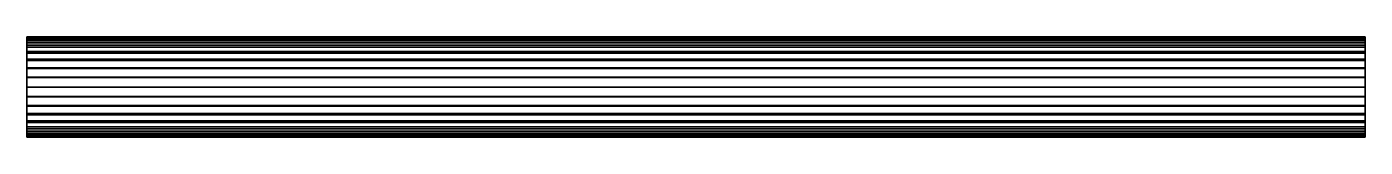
# Model space of a CAD drawing. Header units: millimetres. Extents: x 0 to 1000, y -38 to 38.
import ezdxf

# ---------------------------------------------------------------- set-up
doc = ezdxf.new("R2010")
doc.units = ezdxf.units.MM

msp = doc.modelspace()

# ---------------------------------------------------------------- linework, layer by layer
for points in [[(0, 37.5), (1000, 37.5), (1000, 36.8, 7.3), (0, 36.8, 7.3)], [(0, 37.5), (0, 36.8, 7.3), (0, 35, 7), (0, 35.7)], [(0, 36.8, -7.3), (1000, 36.8, -7.3), (1000, 37.5), (0, 37.5)], [(0, 36.8, -7.3), (0, 37.5), (0, 35.7), (0, 35, -7)], [(0, 36.8, 7.3), (1000, 36.8, 7.3), (1000, 34.6, 14.4), (0, 34.6, 14.4)], [(0, 36.8, 7.3), (0, 34.6, 14.4), (0, 33, 13.7), (0, 35, 7)], [(0, 34.6, -14.4), (1000, 34.6, -14.4), (1000, 36.8, -7.3), (0, 36.8, -7.3)], [(0, 34.6, -14.4), (0, 36.8, -7.3), (0, 35, -7), (0, 33, -13.7)], [(0, 35, 7), (1000, 35, 7), (1000, 35.7), (0, 35.7)], [(0, 35.7), (1000, 35.7), (1000, 35, -7), (0, 35, -7)], [(0, 33, 13.7), (1000, 33, 13.7), (1000, 35, 7), (0, 35, 7)], [(0, 35, -7), (1000, 35, -7), (1000, 33, -13.7), (0, 33, -13.7)], [(0, 34.6, 14.4), (1000, 34.6, 14.4), (1000, 31.2, 20.8), (0, 31.2, 20.8)], [(0, 34.6, 14.4), (0, 31.2, 20.8), (0, 29.7, 19.8), (0, 33, 13.7)], [(0, 31.2, -20.8), (1000, 31.2, -20.8), (1000, 34.6, -14.4), (0, 34.6, -14.4)], [(0, 31.2, -20.8), (0, 34.6, -14.4), (0, 33, -13.7), (0, 29.7, -19.8)], [(0, 29.7, 19.8), (1000, 29.7, 19.8), (1000, 33, 13.7), (0, 33, 13.7)], [(0, 33, -13.7), (1000, 33, -13.7), (1000, 29.7, -19.8), (0, 29.7, -19.8)], [(0, 31.2, 20.8), (1000, 31.2, 20.8), (1000, 26.5, 26.5), (0, 26.5, 26.5)], [(0, 31.2, 20.8), (0, 26.5, 26.5), (0, 25.2, 25.2), (0, 29.7, 19.8)], [(0, 26.5, -26.5), (1000, 26.5, -26.5), (1000, 31.2, -20.8), (0, 31.2, -20.8)], [(0, 26.5, -26.5), (0, 31.2, -20.8), (0, 29.7, -19.8), (0, 25.2, -25.2)], [(1000, 35.7), (1000, 35, 7), (1000, 36.8, 7.3), (1000, 37.5)], [(1000, 35, -7), (1000, 35.7), (1000, 37.5), (1000, 36.8, -7.3)], [(1000, 35, 7), (1000, 33, 13.7), (1000, 34.6, 14.4), (1000, 36.8, 7.3)], [(1000, 33, -13.7), (1000, 35, -7), (1000, 36.8, -7.3), (1000, 34.6, -14.4)], [(1000, 33, 13.7), (1000, 29.7, 19.8), (1000, 31.2, 20.8), (1000, 34.6, 14.4)], [(1000, 29.7, -19.8), (1000, 33, -13.7), (1000, 34.6, -14.4), (1000, 31.2, -20.8)], [(1000, 29.7, 19.8), (1000, 25.2, 25.2), (1000, 26.5, 26.5), (1000, 31.2, 20.8)], [(1000, 25.2, -25.2), (1000, 29.7, -19.8), (1000, 31.2, -20.8), (1000, 26.5, -26.5)], [(0, 25.2, 25.2), (1000, 25.2, 25.2), (1000, 29.7, 19.8), (0, 29.7, 19.8)], [(0, 29.7, -19.8), (1000, 29.7, -19.8), (1000, 25.2, -25.2), (0, 25.2, -25.2)], [(0, 26.5, 26.5), (1000, 26.5, 26.5), (1000, 20.8, 31.2), (0, 20.8, 31.2)], [(0, 26.5, 26.5), (0, 20.8, 31.2), (0, 19.8, 29.7), (0, 25.2, 25.2)], [(0, 20.8, -31.2), (1000, 20.8, -31.2), (1000, 26.5, -26.5), (0, 26.5, -26.5)], [(0, 20.8, -31.2), (0, 26.5, -26.5), (0, 25.2, -25.2), (0, 19.8, -29.7)], [(0, 19.8, 29.7), (1000, 19.8, 29.7), (1000, 25.2, 25.2), (0, 25.2, 25.2)], [(0, 25.2, -25.2), (1000, 25.2, -25.2), (1000, 19.8, -29.7), (0, 19.8, -29.7)], [(0, 20.8, 31.2), (1000, 20.8, 31.2), (1000, 14.4, 34.6), (0, 14.4, 34.6)], [(0, 20.8, 31.2), (0, 14.4, 34.6), (0, 13.7, 33), (0, 19.8, 29.7)], [(0, 14.4, -34.6), (1000, 14.4, -34.6), (1000, 20.8, -31.2), (0, 20.8, -31.2)], [(0, 14.4, -34.6), (0, 20.8, -31.2), (0, 19.8, -29.7), (0, 13.7, -33)], [(1000, 25.2, 25.2), (1000, 19.8, 29.7), (1000, 20.8, 31.2), (1000, 26.5, 26.5)], [(1000, 19.8, -29.7), (1000, 25.2, -25.2), (1000, 26.5, -26.5), (1000, 20.8, -31.2)], [(1000, 19.8, 29.7), (1000, 13.7, 33), (1000, 14.4, 34.6), (1000, 20.8, 31.2)], [(1000, 13.7, -33), (1000, 19.8, -29.7), (1000, 20.8, -31.2), (1000, 14.4, -34.6)], [(0, 13.7, 33), (1000, 13.7, 33), (1000, 19.8, 29.7), (0, 19.8, 29.7)], [(0, 19.8, -29.7), (1000, 19.8, -29.7), (1000, 13.7, -33), (0, 13.7, -33)], [(0, 14.4, 34.6), (1000, 14.4, 34.6), (1000, 7.3, 36.8), (0, 7.3, 36.8)], [(0, 14.4, 34.6), (0, 7.3, 36.8), (0, 7, 35), (0, 13.7, 33)], [(0, 7.3, -36.8), (1000, 7.3, -36.8), (1000, 14.4, -34.6), (0, 14.4, -34.6)], [(0, 7.3, -36.8), (0, 14.4, -34.6), (0, 13.7, -33), (0, 7, -35)], [(0, 7, 35), (1000, 7, 35), (1000, 13.7, 33), (0, 13.7, 33)], [(0, 13.7, -33), (1000, 13.7, -33), (1000, 7, -35), (0, 7, -35)], [(1000, 13.7, 33), (1000, 7, 35), (1000, 7.3, 36.8), (1000, 14.4, 34.6)], [(1000, 7, -35), (1000, 13.7, -33), (1000, 14.4, -34.6), (1000, 7.3, -36.8)], [(0, 7.3, 36.8), (1000, 7.3, 36.8), (1000, 0, 37.5), (0, 0, 37.5)], [(0, 7.3, 36.8), (0, 0, 37.5), (0, 0, 35.7), (0, 7, 35)], [(0, 0, -37.5), (1000, 0, -37.5), (1000, 7.3, -36.8), (0, 7.3, -36.8)], [(0, 0, -37.5), (0, 7.3, -36.8), (0, 7, -35), (0, 0, -35.7)], [(0, 0, 35.7), (1000, 0, 35.7), (1000, 7, 35), (0, 7, 35)], [(0, 7, -35), (1000, 7, -35), (1000, 0, -35.7), (0, 0, -35.7)], [(0, 0, 37.5), (1000, 0, 37.5), (1000, -7.3, 36.8), (0, -7.3, 36.8)], [(0, -7, 35), (1000, -7, 35), (1000, 0, 35.7), (0, 0, 35.7)], [(0, 0, 37.5), (0, -7.3, 36.8), (0, -7, 35), (0, 0, 35.7)], [(1000, 7, 35), (1000, 0, 35.7), (1000, 0, 37.5), (1000, 7.3, 36.8)], [(1000, 0, -35.7), (1000, 7, -35), (1000, 7.3, -36.8), (1000, 0, -37.5)], [(1000, 0, 35.7), (1000, -7, 35), (1000, -7.3, 36.8), (1000, 0, 37.5)], [(0, -7.3, -36.8), (1000, -7.3, -36.8), (1000, 0, -37.5), (0, 0, -37.5)], [(0, 0, -35.7), (1000, 0, -35.7), (1000, -7, -35), (0, -7, -35)], [(0, -7.3, -36.8), (0, 0, -37.5), (0, 0, -35.7), (0, -7, -35)], [(0, -13.7, 33), (1000, -13.7, 33), (1000, -7, 35), (0, -7, 35)], [(0, -7.3, 36.8), (0, -14.4, 34.6), (0, -13.7, 33), (0, -7, 35)], [(0, -7, -35), (1000, -7, -35), (1000, -13.7, -33), (0, -13.7, -33)], [(0, -14.4, -34.6), (0, -7.3, -36.8), (0, -7, -35), (0, -13.7, -33)], [(0, -7.3, 36.8), (1000, -7.3, 36.8), (1000, -14.4, 34.6), (0, -14.4, 34.6)], [(0, -14.4, -34.6), (1000, -14.4, -34.6), (1000, -7.3, -36.8), (0, -7.3, -36.8)], [(1000, -7, -35), (1000, 0, -35.7), (1000, 0, -37.5), (1000, -7.3, -36.8)], [(1000, -7, 35), (1000, -13.7, 33), (1000, -14.4, 34.6), (1000, -7.3, 36.8)], [(1000, -13.7, -33), (1000, -7, -35), (1000, -7.3, -36.8), (1000, -14.4, -34.6)], [(0, -19.8, 29.7), (1000, -19.8, 29.7), (1000, -13.7, 33), (0, -13.7, 33)], [(0, -14.4, 34.6), (0, -20.8, 31.2), (0, -19.8, 29.7), (0, -13.7, 33)], [(0, -13.7, -33), (1000, -13.7, -33), (1000, -19.8, -29.7), (0, -19.8, -29.7)], [(0, -20.8, -31.2), (0, -14.4, -34.6), (0, -13.7, -33), (0, -19.8, -29.7)], [(0, -14.4, 34.6), (1000, -14.4, 34.6), (1000, -20.8, 31.2), (0, -20.8, 31.2)], [(0, -20.8, -31.2), (1000, -20.8, -31.2), (1000, -14.4, -34.6), (0, -14.4, -34.6)], [(0, -25.2, 25.2), (1000, -25.2, 25.2), (1000, -19.8, 29.7), (0, -19.8, 29.7)], [(0, -20.8, 31.2), (0, -26.5, 26.5), (0, -25.2, 25.2), (0, -19.8, 29.7)], [(0, -19.8, -29.7), (1000, -19.8, -29.7), (1000, -25.2, -25.2), (0, -25.2, -25.2)], [(0, -26.5, -26.5), (0, -20.8, -31.2), (0, -19.8, -29.7), (0, -25.2, -25.2)], [(1000, -13.7, 33), (1000, -19.8, 29.7), (1000, -20.8, 31.2), (1000, -14.4, 34.6)], [(1000, -19.8, -29.7), (1000, -13.7, -33), (1000, -14.4, -34.6), (1000, -20.8, -31.2)], [(1000, -19.8, 29.7), (1000, -25.2, 25.2), (1000, -26.5, 26.5), (1000, -20.8, 31.2)], [(1000, -25.2, -25.2), (1000, -19.8, -29.7), (1000, -20.8, -31.2), (1000, -26.5, -26.5)], [(0, -20.8, 31.2), (1000, -20.8, 31.2), (1000, -26.5, 26.5), (0, -26.5, 26.5)], [(0, -26.5, -26.5), (1000, -26.5, -26.5), (1000, -20.8, -31.2), (0, -20.8, -31.2)], [(0, -29.7, 19.8), (1000, -29.7, 19.8), (1000, -25.2, 25.2), (0, -25.2, 25.2)], [(0, -26.5, 26.5), (0, -31.2, 20.8), (0, -29.7, 19.8), (0, -25.2, 25.2)], [(0, -25.2, -25.2), (1000, -25.2, -25.2), (1000, -29.7, -19.8), (0, -29.7, -19.8)], [(0, -31.2, -20.8), (0, -26.5, -26.5), (0, -25.2, -25.2), (0, -29.7, -19.8)], [(0, -26.5, 26.5), (1000, -26.5, 26.5), (1000, -31.2, 20.8), (0, -31.2, 20.8)], [(0, -31.2, -20.8), (1000, -31.2, -20.8), (1000, -26.5, -26.5), (0, -26.5, -26.5)], [(0, -33, 13.7), (1000, -33, 13.7), (1000, -29.7, 19.8), (0, -29.7, 19.8)], [(0, -31.2, 20.8), (0, -34.6, 14.4), (0, -33, 13.7), (0, -29.7, 19.8)], [(0, -29.7, -19.8), (1000, -29.7, -19.8), (1000, -33, -13.7), (0, -33, -13.7)], [(0, -34.6, -14.4), (0, -31.2, -20.8), (0, -29.7, -19.8), (0, -33, -13.7)], [(1000, -25.2, 25.2), (1000, -29.7, 19.8), (1000, -31.2, 20.8), (1000, -26.5, 26.5)], [(1000, -29.7, -19.8), (1000, -25.2, -25.2), (1000, -26.5, -26.5), (1000, -31.2, -20.8)], [(1000, -29.7, 19.8), (1000, -33, 13.7), (1000, -34.6, 14.4), (1000, -31.2, 20.8)], [(1000, -33, -13.7), (1000, -29.7, -19.8), (1000, -31.2, -20.8), (1000, -34.6, -14.4)], [(0, -31.2, 20.8), (1000, -31.2, 20.8), (1000, -34.6, 14.4), (0, -34.6, 14.4)], [(0, -34.6, -14.4), (1000, -34.6, -14.4), (1000, -31.2, -20.8), (0, -31.2, -20.8)], [(0, -35, 7), (1000, -35, 7), (1000, -33, 13.7), (0, -33, 13.7)], [(0, -34.6, 14.4), (0, -36.8, 7.3), (0, -35, 7), (0, -33, 13.7)], [(0, -33, -13.7), (1000, -33, -13.7), (1000, -35, -7), (0, -35, -7)], [(0, -36.8, -7.3), (0, -34.6, -14.4), (0, -33, -13.7), (0, -35, -7)], [(0, -34.6, 14.4), (1000, -34.6, 14.4), (1000, -36.8, 7.3), (0, -36.8, 7.3)], [(0, -36.8, -7.3), (1000, -36.8, -7.3), (1000, -34.6, -14.4), (0, -34.6, -14.4)], [(0, -35.7), (1000, -35.7), (1000, -35, 7), (0, -35, 7)], [(0, -36.8, 7.3), (0, -37.5), (0, -35.7), (0, -35, 7)], [(0, -35, -7), (1000, -35, -7), (1000, -35.7), (0, -35.7)], [(0, -37.5), (0, -36.8, -7.3), (0, -35, -7), (0, -35.7)], [(0, -36.8, 7.3), (1000, -36.8, 7.3), (1000, -37.5), (0, -37.5)], [(0, -37.5), (1000, -37.5), (1000, -36.8, -7.3), (0, -36.8, -7.3)], [(1000, -33, 13.7), (1000, -35, 7), (1000, -36.8, 7.3), (1000, -34.6, 14.4)], [(1000, -35, -7), (1000, -33, -13.7), (1000, -34.6, -14.4), (1000, -36.8, -7.3)], [(1000, -35, 7), (1000, -35.7), (1000, -37.5), (1000, -36.8, 7.3)], [(1000, -35.7), (1000, -35, -7), (1000, -36.8, -7.3), (1000, -37.5)]]:
    msp.add_3dface(points)

doc.saveas('drawing.dxf')
